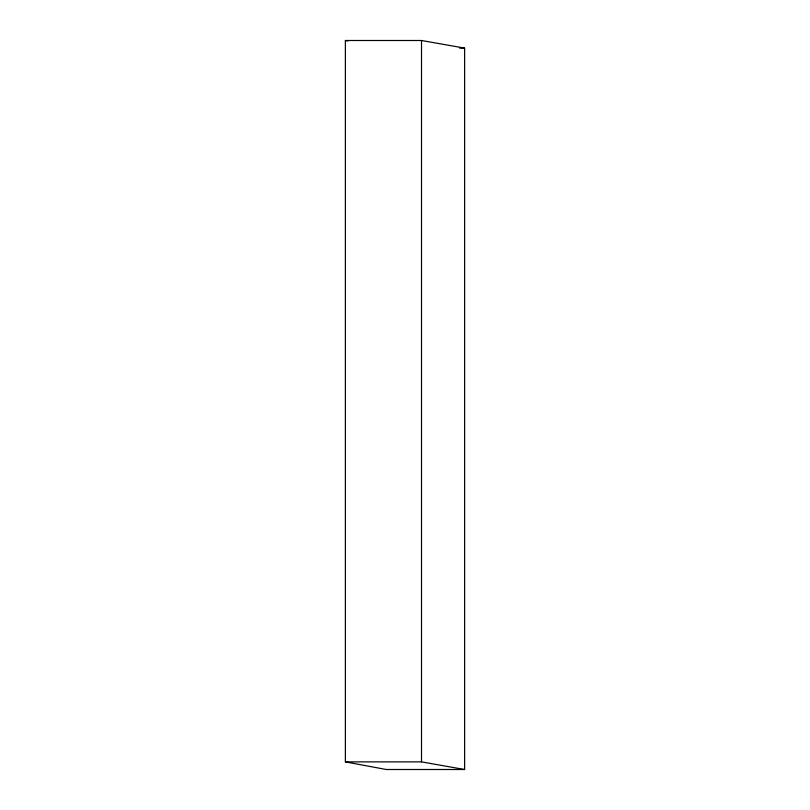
<?xml version="1.0" encoding="UTF-8"?>
<svg xmlns="http://www.w3.org/2000/svg" width="810" height="810" viewBox="0 0 810 810"><rect width="100%" height="100%" fill="white"/><g stroke="black" fill="none" stroke-linecap="round" stroke-linejoin="round"><path stroke-width="1.21" d="M345.384 40.5L421.514 40.5L464.616 48.114L464.616 769.5L386.228 769.5L345.384 761.876L345.384 40.5L347.865 40.966M459.553 48.114L464.616 48.114M345.384 761.876L421.514 761.876L464.616 769.5M421.514 40.5L421.514 761.876"/></g></svg>
